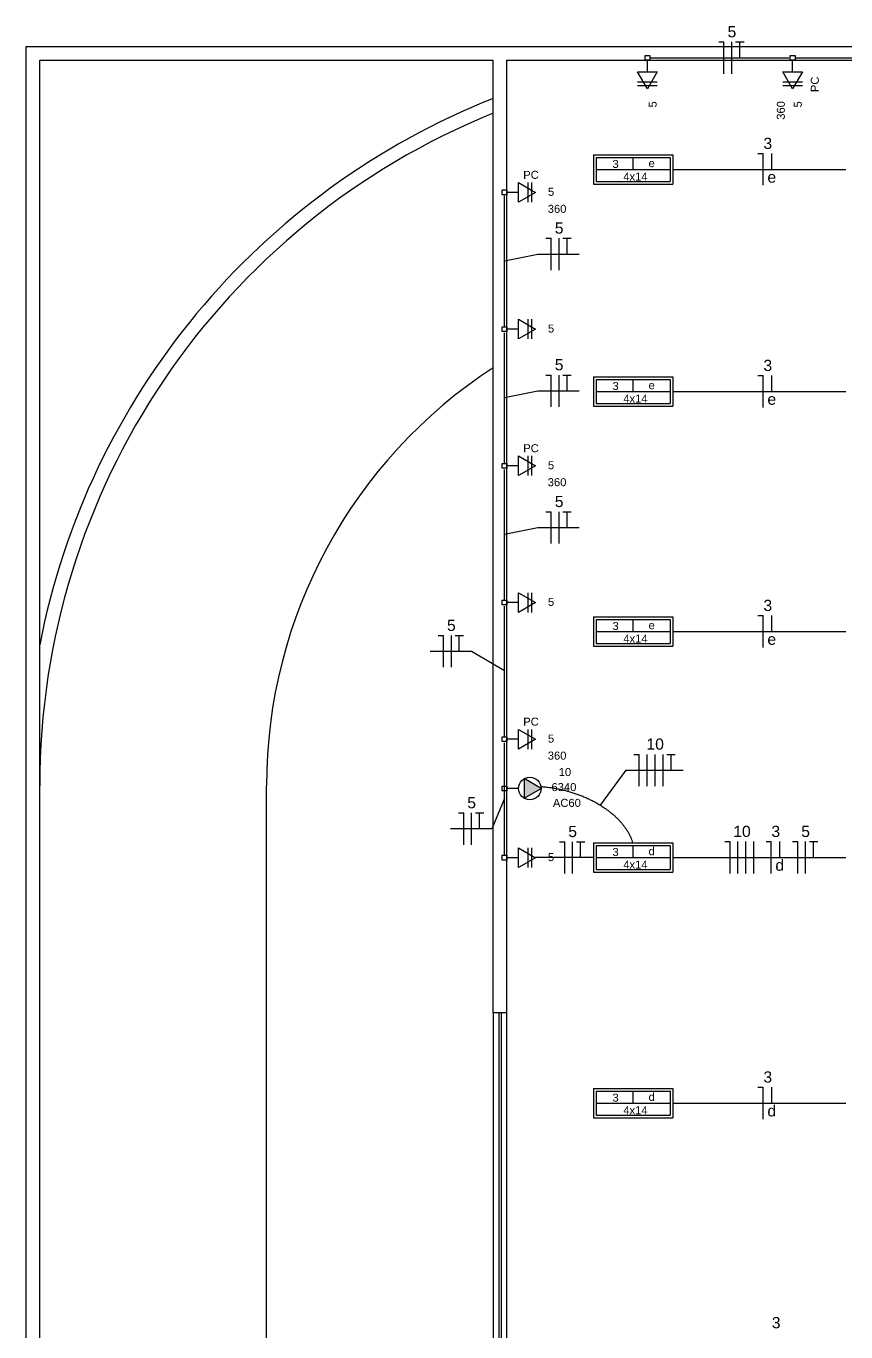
# Model space of a CAD drawing. Extents: x -47 to 87, y -70 to 0.
# Drawn here: x -44 to -25.93, y -28.34 to 0.45 of the extents above; entities that cross this region are included whole.
import ezdxf

# ---------------------------------------------------------------- set-up
doc = ezdxf.new("R2010")
doc.units = 0
doc.header["$MEASUREMENT"] = 0
doc.layers.get('0').update_dxf_attribs({"linetype": 'CONTINUOUS'})
for name, color, linetype in [('1', 1, 'CONTINUOUS'), ('AL3', 3, 'CONTINUOUS'), ('EL-CONDUTOS', 4, 'CONTINUOUS'), ('EL-FIOS', 9, 'CONTINUOUS'), ('EL-TEXTOS_FIOS', 7, 'CONTINUOUS'), ('EL-TEXTOS_PONTOS', 3, 'CONTINUOUS'), ('P-SIMBOL', 3, 'CONTINUOUS'), ('PAREDES', 6, 'CONTINUOUS')]:
    doc.layers.add(name, color=color, linetype=linetype)
doc.styles.add('ARIAL', font='')
doc.styles.get('ARIAL').set_extended_font_data('Arial')

msp = doc.modelspace()

# ---------------------------------------------------------------- hatches: boundary and pattern name
at = {"layer": 'P-SIMBOL', "linetype": 'CONTINUOUS'}
for points in [[(-33.019, -16.358), (-32.644, -16.358), (-33.019, -16.142)], [(-33.019, -16.358), (-32.644, -16.358), (-33.019, -16.575)]]:
    msp.add_hatch(color=256, dxfattribs=at).paths.add_polyline_path(points)

# ---------------------------------------------------------------- linework, layer by layer
for p, q in [((-33.7, -21.3), (-33.7, -30.3)), ((-33.58, -21.3), (-33.58, -30.3)), ((-33.52, -30.3), (-33.52, -21.3)), ((-33.4, -30.3), (-33.4, -21.3))]:
    msp.add_line(p, q)
at = {"layer": '1'}
msp.add_line((-38.7, -29.917), (-38.7, -16.3), dxfattribs=at)
msp.add_arc((-27.7, -16.3), 11, 123.056, 180, dxfattribs=at)
at = {"layer": 'AL3'}
for radius, start, end in [(16.3, 111.598, 168.99), (16, 112.024, 180)]:
    msp.add_arc((-27.7, -16.3), radius, start, end, dxfattribs=at)
at = {"layer": 'EL-CONDUTOS', "linetype": 'CONTINUOUS'}
for points, knots in [([(-30.247, -0.247), (-30.198, -0.247), (-30.103, -0.247), (-29.965, -0.247), (-29.835, -0.247), (-29.714, -0.247), (-29.599, -0.247), (-29.491, -0.247), (-29.389, -0.247), (-29.292, -0.247), (-29.2, -0.247), (-29.112, -0.247), (-29.027, -0.247), (-28.945, -0.247), (-28.865, -0.247), (-28.786, -0.247), (-28.708, -0.247), (-28.63, -0.247), (-28.551, -0.247), (-28.472, -0.247), (-28.39, -0.247), (-28.306, -0.247), (-28.218, -0.247), (-28.127, -0.247), (-28.031, -0.247), (-27.93, -0.247), (-27.824, -0.247), (-27.711, -0.247), (-27.59, -0.247), (-27.462, -0.247), (-27.326, -0.247), (-27.232, -0.247), (-27.184, -0.247)], [0, 0, 0, 0, 0.147153, 0.285121, 0.414556, 0.536109, 0.650431, 0.758174, 0.859989, 0.956527, 1.04844, 1.136378, 1.220992, 1.302935, 1.382857, 1.461409, 1.539243, 1.61701, 1.695362, 1.774948, 1.856422, 1.940433, 2.027634, 2.118675, 2.214207, 2.314883, 2.421352, 2.534267, 2.654279, 2.782038, 2.918196, 3.063405, 3.063405, 3.063405, 3.063405]), ([(-27.047, -0.247), (-26.998, -0.247), (-26.903, -0.247), (-26.765, -0.247), (-26.635, -0.247), (-26.514, -0.247), (-26.399, -0.247), (-26.291, -0.247), (-26.189, -0.247), (-26.092, -0.247), (-26, -0.247), (-25.912, -0.247), (-25.827, -0.247), (-25.745, -0.247), (-25.665, -0.247), (-25.586, -0.247), (-25.508, -0.247), (-25.43, -0.247), (-25.351, -0.247), (-25.272, -0.247), (-25.19, -0.247), (-25.106, -0.247), (-25.018, -0.247), (-24.927, -0.247), (-24.831, -0.247), (-24.73, -0.247), (-24.624, -0.247), (-24.511, -0.247), (-24.39, -0.247), (-24.262, -0.247), (-24.126, -0.247), (-24.032, -0.247), (-23.984, -0.247)], [0, 0, 0, 0, 0.147153, 0.285121, 0.414556, 0.536109, 0.650431, 0.758174, 0.859989, 0.956527, 1.04844, 1.136378, 1.220992, 1.302935, 1.382857, 1.461409, 1.539243, 1.61701, 1.695362, 1.774948, 1.856422, 1.940433, 2.027634, 2.118675, 2.214207, 2.314883, 2.421352, 2.534267, 2.654279, 2.782038, 2.918196, 3.063405, 3.063405, 3.063405, 3.063405]), ([(-29.74, -2.708), (-29.685, -2.708), (-29.578, -2.708), (-29.421, -2.708), (-29.271, -2.708), (-29.128, -2.708), (-28.991, -2.708), (-28.86, -2.708), (-28.733, -2.708), (-28.611, -2.708), (-28.493, -2.708), (-28.378, -2.708), (-28.265, -2.708), (-28.156, -2.708), (-28.047, -2.708), (-27.94, -2.708), (-27.833, -2.708), (-27.727, -2.708), (-27.619, -2.708), (-27.511, -2.708), (-27.401, -2.708), (-27.289, -2.708), (-27.174, -2.708), (-27.056, -2.708), (-26.934, -2.708), (-26.807, -2.708), (-26.676, -2.708), (-26.538, -2.708), (-26.395, -2.708), (-26.246, -2.708), (-26.089, -2.708), (-25.982, -2.708), (-25.927, -2.708)], [0, 0, 0, 0, 0.164505, 0.321274, 0.470858, 0.613811, 0.750684, 0.882032, 1.008405, 1.130358, 1.248442, 1.36321, 1.475215, 1.585009, 1.693145, 1.800176, 1.906654, 2.013132, 2.120162, 2.228297, 2.33809, 2.450093, 2.564859, 2.682941, 2.80489, 2.931261, 3.062604, 3.199474, 3.342422, 3.492001, 3.648765, 3.813264, 3.813264, 3.813264, 3.813264]), ([(-33.453, -6.176), (-33.453, -6.13), (-33.453, -6.041), (-33.453, -5.911), (-33.453, -5.789), (-33.453, -5.674), (-33.453, -5.567), (-33.453, -5.465), (-33.453, -5.369), (-33.453, -5.278), (-33.453, -5.192), (-33.453, -5.109), (-33.453, -5.029), (-33.453, -4.951), (-33.453, -4.876), (-33.453, -4.802), (-33.453, -4.728), (-33.453, -4.655), (-33.453, -4.581), (-33.453, -4.506), (-33.453, -4.429), (-33.453, -4.35), (-33.453, -4.267), (-33.453, -4.181), (-33.453, -4.091), (-33.453, -3.996), (-33.453, -3.896), (-33.453, -3.789), (-33.453, -3.676), (-33.453, -3.556), (-33.453, -3.427), (-33.453, -3.339), (-33.453, -3.293)], [0, 0, 0, 0, 0.138383, 0.268134, 0.389867, 0.504193, 0.611725, 0.713075, 0.808856, 0.89968, 0.986159, 1.068906, 1.148533, 1.225653, 1.300878, 1.37482, 1.448093, 1.521307, 1.595076, 1.670012, 1.746727, 1.825834, 1.907945, 1.993673, 2.083629, 2.178427, 2.278679, 2.384997, 2.497993, 2.618281, 2.746471, 2.883178, 2.883178, 2.883178, 2.883178]), ([(-33.453, -9.191), (-33.453, -9.145), (-33.453, -9.055), (-33.453, -8.925), (-33.453, -8.803), (-33.453, -8.689), (-33.453, -8.581), (-33.453, -8.479), (-33.453, -8.384), (-33.453, -8.292), (-33.453, -8.206), (-33.453, -8.123), (-33.453, -8.043), (-33.453, -7.966), (-33.453, -7.89), (-33.453, -7.816), (-33.453, -7.743), (-33.453, -7.669), (-33.453, -7.595), (-33.453, -7.52), (-33.453, -7.443), (-33.453, -7.364), (-33.453, -7.282), (-33.453, -7.196), (-33.453, -7.105), (-33.453, -7.01), (-33.453, -6.91), (-33.453, -6.804), (-33.453, -6.69), (-33.453, -6.57), (-33.453, -6.441), (-33.453, -6.353), (-33.453, -6.308)], [0, 0, 0, 0, 0.138382, 0.268133, 0.389864, 0.50419, 0.611721, 0.71307, 0.80885, 0.899674, 0.986152, 1.068899, 1.148526, 1.225645, 1.300869, 1.374811, 1.448083, 1.521297, 1.595065, 1.67, 1.746715, 1.825822, 1.907932, 1.993659, 2.083616, 2.178413, 2.278664, 2.384981, 2.497977, 2.618263, 2.746453, 2.883158, 2.883158, 2.883158, 2.883158]), ([(-29.74, -7.605), (-29.685, -7.605), (-29.578, -7.605), (-29.421, -7.605), (-29.271, -7.605), (-29.128, -7.605), (-28.991, -7.605), (-28.86, -7.605), (-28.733, -7.605), (-28.611, -7.605), (-28.493, -7.605), (-28.378, -7.605), (-28.265, -7.605), (-28.156, -7.605), (-28.047, -7.605), (-27.94, -7.605), (-27.833, -7.605), (-27.727, -7.605), (-27.619, -7.605), (-27.511, -7.605), (-27.401, -7.605), (-27.289, -7.605), (-27.174, -7.605), (-27.056, -7.605), (-26.934, -7.605), (-26.807, -7.605), (-26.676, -7.605), (-26.538, -7.605), (-26.395, -7.605), (-26.246, -7.605), (-26.089, -7.605), (-25.982, -7.605), (-25.927, -7.605)], [0, 0, 0, 0, 0.164505, 0.321274, 0.470858, 0.613811, 0.750684, 0.882032, 1.008405, 1.130358, 1.248442, 1.36321, 1.475215, 1.585009, 1.693145, 1.800176, 1.906654, 2.013132, 2.120162, 2.228297, 2.33809, 2.450093, 2.564859, 2.682941, 2.80489, 2.931261, 3.062604, 3.199474, 3.342422, 3.492001, 3.648765, 3.813264, 3.813264, 3.813264, 3.813264]), ([(-33.453, -12.205), (-33.453, -12.159), (-33.453, -12.069), (-33.453, -11.939), (-33.453, -11.818), (-33.453, -11.703), (-33.453, -11.595), (-33.453, -11.494), (-33.453, -11.398), (-33.453, -11.307), (-33.453, -11.22), (-33.453, -11.137), (-33.453, -11.057), (-33.453, -10.98), (-33.453, -10.905), (-33.453, -10.83), (-33.453, -10.757), (-33.453, -10.684), (-33.453, -10.61), (-33.453, -10.534), (-33.453, -10.457), (-33.453, -10.378), (-33.453, -10.296), (-33.453, -10.21), (-33.453, -10.12), (-33.453, -10.025), (-33.453, -9.924), (-33.453, -9.818), (-33.453, -9.705), (-33.453, -9.584), (-33.453, -9.456), (-33.453, -9.367), (-33.453, -9.322)], [0, 0, 0, 0, 0.138378, 0.268125, 0.389854, 0.504176, 0.611705, 0.713052, 0.80883, 0.899651, 0.986127, 1.068872, 1.148497, 1.225615, 1.300838, 1.374779, 1.448049, 1.521262, 1.59503, 1.669965, 1.746679, 1.825785, 1.907895, 1.993622, 2.083577, 2.178375, 2.278626, 2.384943, 2.497938, 2.618225, 2.746414, 2.88312, 2.88312, 2.88312, 2.88312]), ([(-33.453, -15.219), (-33.453, -15.173), (-33.453, -15.084), (-33.453, -14.954), (-33.453, -14.832), (-33.453, -14.717), (-33.453, -14.61), (-33.453, -14.508), (-33.453, -14.412), (-33.453, -14.321), (-33.453, -14.234), (-33.453, -14.151), (-33.453, -14.072), (-33.453, -13.994), (-33.453, -13.919), (-33.453, -13.845), (-33.453, -13.771), (-33.453, -13.698), (-33.453, -13.624), (-33.453, -13.549), (-33.453, -13.472), (-33.453, -13.392), (-33.453, -13.31), (-33.453, -13.224), (-33.453, -13.134), (-33.453, -13.039), (-33.453, -12.939), (-33.453, -12.832), (-33.453, -12.719), (-33.453, -12.598), (-33.453, -12.47), (-33.453, -12.382), (-33.453, -12.336)], [0, 0, 0, 0, 0.138378, 0.268126, 0.389854, 0.504177, 0.611705, 0.713052, 0.80883, 0.899652, 0.986129, 1.068874, 1.1485, 1.225619, 1.300843, 1.374785, 1.448057, 1.521271, 1.595041, 1.669977, 1.746693, 1.825802, 1.907915, 1.993644, 2.083603, 2.178404, 2.278659, 2.38498, 2.49798, 2.618271, 2.746466, 2.883177, 2.883177, 2.883177, 2.883177]), ([(-29.74, -12.898), (-29.685, -12.898), (-29.578, -12.898), (-29.421, -12.898), (-29.271, -12.898), (-29.128, -12.898), (-28.991, -12.898), (-28.86, -12.898), (-28.733, -12.898), (-28.611, -12.898), (-28.493, -12.898), (-28.378, -12.898), (-28.265, -12.898), (-28.156, -12.898), (-28.047, -12.898), (-27.94, -12.898), (-27.833, -12.898), (-27.727, -12.898), (-27.619, -12.898), (-27.511, -12.898), (-27.401, -12.898), (-27.289, -12.898), (-27.174, -12.898), (-27.056, -12.898), (-26.934, -12.898), (-26.807, -12.898), (-26.676, -12.898), (-26.538, -12.898), (-26.395, -12.898), (-26.246, -12.898), (-26.089, -12.898), (-25.982, -12.898), (-25.927, -12.898)], [0, 0, 0, 0, 0.164505, 0.321274, 0.470858, 0.613811, 0.750684, 0.882032, 1.008405, 1.130358, 1.248442, 1.36321, 1.475215, 1.585009, 1.693145, 1.800176, 1.906654, 2.013132, 2.120162, 2.228297, 2.33809, 2.450093, 2.564859, 2.682941, 2.80489, 2.931261, 3.062604, 3.199474, 3.342422, 3.492001, 3.648765, 3.813264, 3.813264, 3.813264, 3.813264]), ([(-33.453, -17.832), (-33.453, -17.786), (-33.453, -17.699), (-33.453, -17.574), (-33.453, -17.458), (-33.453, -17.352), (-33.453, -17.255), (-33.453, -17.165), (-33.453, -17.082), (-33.453, -17.006), (-33.453, -16.935), (-33.453, -16.869), (-33.453, -16.807), (-33.453, -16.748), (-33.453, -16.692), (-33.453, -16.637), (-33.453, -16.583), (-33.453, -16.529), (-33.453, -16.474), (-33.453, -16.418), (-33.453, -16.359), (-33.453, -16.298), (-33.453, -16.233), (-33.453, -16.163), (-33.453, -16.088), (-33.453, -16.006), (-33.453, -15.918), (-33.453, -15.822), (-33.453, -15.718), (-33.453, -15.604), (-33.453, -15.481), (-33.453, -15.395), (-33.453, -15.35)], [0, 0, 0, 0, 0.136282, 0.261632, 0.376823, 0.482633, 0.579837, 0.66921, 0.751528, 0.827568, 0.898104, 0.963913, 1.02577, 1.084451, 1.140732, 1.195388, 1.249195, 1.302928, 1.357365, 1.413279, 1.471447, 1.532645, 1.597649, 1.667233, 1.742174, 1.823248, 1.91123, 2.006896, 2.111021, 2.224382, 2.347754, 2.481913, 2.481913, 2.481913, 2.481913]), ([(-32.647, -16.314), (-32.613, -16.317), (-32.546, -16.323), (-32.446, -16.336), (-32.347, -16.351), (-32.249, -16.37), (-32.154, -16.392), (-32.06, -16.416), (-31.968, -16.443), (-31.878, -16.473), (-31.79, -16.505), (-31.704, -16.539), (-31.621, -16.576), (-31.54, -16.614), (-31.462, -16.655), (-31.386, -16.698), (-31.314, -16.743), (-31.244, -16.789), (-31.177, -16.837), (-31.113, -16.886), (-31.052, -16.937), (-30.995, -16.989), (-30.941, -17.042), (-30.891, -17.096), (-30.844, -17.152), (-30.801, -17.208), (-30.762, -17.265), (-30.727, -17.323), (-30.697, -17.381), (-30.67, -17.439), (-30.647, -17.498), (-30.636, -17.538), (-30.63, -17.558)], [0, 0, 0, 0, 0.102106, 0.20323, 0.303355, 0.40246, 0.500518, 0.597498, 0.693365, 0.78808, 0.881601, 0.973884, 1.064882, 1.154548, 1.242834, 1.329692, 1.415075, 1.498938, 1.581237, 1.661934, 1.740993, 1.818386, 1.894092, 1.968098, 2.040402, 2.111017, 2.179969, 2.247301, 2.313078, 2.377388, 2.440345, 2.502092, 2.502092, 2.502092, 2.502092]), ([(-31.491, -17.881), (-31.506, -17.881), (-31.537, -17.881), (-31.583, -17.881), (-31.627, -17.881), (-31.67, -17.881), (-31.713, -17.881), (-31.754, -17.882), (-31.795, -17.882), (-31.835, -17.882), (-31.875, -17.882), (-31.914, -17.882), (-31.953, -17.882), (-31.992, -17.882), (-32.031, -17.882), (-32.07, -17.882), (-32.108, -17.882), (-32.147, -17.882), (-32.186, -17.882), (-32.226, -17.882), (-32.266, -17.882), (-32.307, -17.882), (-32.348, -17.882), (-32.391, -17.882), (-32.434, -17.882), (-32.478, -17.883), (-32.523, -17.883), (-32.57, -17.883), (-32.617, -17.883), (-32.667, -17.883), (-32.717, -17.883), (-32.752, -17.883), (-32.769, -17.883)], [0, 0, 0, 0, 0.046685, 0.09214, 0.136465, 0.179763, 0.222135, 0.263683, 0.304508, 0.344713, 0.3844, 0.423669, 0.462622, 0.501362, 0.53999, 0.578608, 0.617317, 0.656219, 0.695416, 0.73501, 0.775102, 0.815794, 0.857187, 0.899385, 0.942487, 0.986596, 1.031814, 1.078243, 1.125983, 1.175137, 1.225807, 1.278094, 1.278094, 1.278094, 1.278094]), ([(-29.74, -17.88), (-29.685, -17.88), (-29.578, -17.88), (-29.421, -17.88), (-29.271, -17.88), (-29.128, -17.88), (-28.991, -17.88), (-28.86, -17.88), (-28.733, -17.88), (-28.611, -17.88), (-28.493, -17.88), (-28.378, -17.88), (-28.265, -17.88), (-28.156, -17.88), (-28.047, -17.88), (-27.94, -17.88), (-27.833, -17.88), (-27.727, -17.88), (-27.619, -17.88), (-27.511, -17.88), (-27.401, -17.88), (-27.289, -17.88), (-27.174, -17.88), (-27.056, -17.88), (-26.934, -17.88), (-26.807, -17.88), (-26.676, -17.88), (-26.538, -17.88), (-26.395, -17.88), (-26.246, -17.88), (-26.089, -17.88), (-25.982, -17.88), (-25.927, -17.88)], [0, 0, 0, 0, 0.164505, 0.321274, 0.470858, 0.613811, 0.750684, 0.882032, 1.008405, 1.130358, 1.248442, 1.36321, 1.475215, 1.585009, 1.693145, 1.800176, 1.906654, 2.013132, 2.120162, 2.228297, 2.33809, 2.450093, 2.564859, 2.682941, 2.80489, 2.931261, 3.062604, 3.199474, 3.342422, 3.492001, 3.648765, 3.813264, 3.813264, 3.813264, 3.813264]), ([(-29.74, -23.297), (-29.685, -23.297), (-29.578, -23.297), (-29.421, -23.297), (-29.271, -23.297), (-29.128, -23.297), (-28.991, -23.297), (-28.86, -23.297), (-28.733, -23.297), (-28.611, -23.297), (-28.493, -23.297), (-28.378, -23.297), (-28.265, -23.297), (-28.156, -23.297), (-28.047, -23.297), (-27.94, -23.297), (-27.833, -23.297), (-27.727, -23.297), (-27.619, -23.297), (-27.511, -23.297), (-27.401, -23.297), (-27.289, -23.297), (-27.174, -23.297), (-27.056, -23.297), (-26.934, -23.297), (-26.807, -23.297), (-26.676, -23.297), (-26.538, -23.297), (-26.395, -23.297), (-26.246, -23.297), (-26.089, -23.297), (-25.982, -23.297), (-25.927, -23.297)], [0, 0, 0, 0, 0.164505, 0.321274, 0.470858, 0.613811, 0.750684, 0.882032, 1.008405, 1.130358, 1.248442, 1.36321, 1.475215, 1.585009, 1.693145, 1.800176, 1.906654, 2.013132, 2.120162, 2.228297, 2.33809, 2.450093, 2.564859, 2.682941, 2.80489, 2.931261, 3.062604, 3.199474, 3.342422, 3.492001, 3.648765, 3.813264, 3.813264, 3.813264, 3.813264])]:
    msp.add_open_spline(points, degree=3, knots=knots, dxfattribs=at)
at = {"layer": 'EL-FIOS'}
for p, q in [((-28.729, 0.103), (-28.613, 0.103)), ((-28.613, -0.597), (-28.613, 0.103)), ((-28.438, -0.597), (-28.438, 0.103)), ((-28.356, 0.103), (-28.169, 0.103)), ((-28.262, -0.247), (-28.262, 0.103)), ((-27.863, -2.358), (-27.746, -2.358)), ((-27.746, -3.058), (-27.746, -2.358)), ((-27.559, -2.708), (-27.559, -2.358)), ((-32.538, -4.226), (-32.422, -4.226)), ((-32.422, -4.926), (-32.422, -4.226)), ((-32.247, -4.926), (-32.247, -4.226)), ((-32.165, -4.226), (-31.979, -4.226)), ((-32.072, -4.576), (-32.072, -4.226)), ((-32.538, -7.241), (-32.422, -7.241)), ((-32.422, -7.941), (-32.422, -7.241)), ((-32.247, -7.941), (-32.247, -7.241)), ((-32.165, -7.241), (-31.979, -7.241)), ((-32.072, -7.591), (-32.072, -7.241)), ((-27.863, -7.255), (-27.746, -7.255)), ((-27.746, -7.955), (-27.746, -7.255)), ((-27.559, -7.605), (-27.559, -7.255)), ((-32.538, -10.255), (-32.422, -10.255)), ((-32.422, -10.955), (-32.422, -10.255)), ((-32.247, -10.955), (-32.247, -10.255)), ((-32.165, -10.255), (-31.979, -10.255)), ((-32.072, -10.605), (-32.072, -10.255)), ((-27.863, -12.547), (-27.746, -12.547)), ((-27.746, -13.248), (-27.746, -12.547)), ((-27.559, -12.898), (-27.559, -12.547)), ((-34.915, -12.986), (-34.799, -12.986)), ((-34.799, -13.686), (-34.799, -12.986)), ((-34.624, -13.686), (-34.624, -12.986)), ((-34.542, -12.986), (-34.355, -12.986)), ((-34.449, -13.336), (-34.449, -12.986)), ((-30.597, -15.606), (-30.48, -15.606)), ((-30.48, -16.306), (-30.48, -15.606)), ((-30.305, -16.306), (-30.305, -15.606)), ((-30.13, -16.306), (-30.13, -15.606)), ((-29.955, -16.306), (-29.955, -15.606)), ((-29.874, -15.606), (-29.687, -15.606)), ((-29.78, -15.956), (-29.78, -15.606)), ((-34.469, -16.898), (-34.352, -16.898)), ((-34.352, -17.598), (-34.352, -16.898)), ((-34.177, -17.598), (-34.177, -16.898)), ((-34.095, -16.898), (-33.909, -16.898)), ((-34.002, -17.248), (-34.002, -16.898)), ((-32.241, -17.532), (-32.125, -17.532)), ((-32.125, -18.232), (-32.125, -17.532)), ((-31.95, -18.232), (-31.95, -17.532)), ((-31.868, -17.532), (-31.681, -17.532)), ((-31.775, -17.882), (-31.775, -17.532)), ((-28.595, -17.53), (-28.479, -17.53)), ((-28.479, -18.23), (-28.479, -17.53)), ((-28.304, -18.23), (-28.304, -17.53)), ((-28.129, -18.23), (-28.129, -17.53)), ((-27.954, -18.23), (-27.954, -17.53)), ((-27.686, -17.53), (-27.57, -17.53)), ((-27.57, -18.23), (-27.57, -17.53)), ((-27.383, -17.88), (-27.383, -17.53)), ((-27.105, -17.53), (-26.988, -17.53)), ((-26.988, -18.23), (-26.988, -17.53)), ((-26.813, -18.23), (-26.813, -17.53)), ((-26.731, -17.53), (-26.545, -17.53)), ((-26.638, -17.88), (-26.638, -17.53)), ((-27.863, -22.947), (-27.746, -22.947)), ((-27.746, -23.647), (-27.746, -22.947)), ((-27.559, -23.297), (-27.559, -22.947))]:
    msp.add_line(p, q, dxfattribs=at)
at = {"layer": 'EL-TEXTOS_FIOS'}
for p, q in [((-33.453, -4.721), (-32.714, -4.576)), ((-32.714, -4.576), (-31.803, -4.576)), ((-33.453, -7.736), (-32.714, -7.591)), ((-32.714, -7.591), (-31.803, -7.591)), ((-33.453, -10.75), (-32.714, -10.605)), ((-32.714, -10.605), (-31.803, -10.605)), ((-34.18, -13.336), (-35.09, -13.336)), ((-33.453, -13.764), (-34.18, -13.336)), ((-31.339, -16.727), (-30.772, -15.956)), ((-30.772, -15.956), (-29.512, -15.956)), ((-33.453, -16.578), (-33.734, -17.248)), ((-33.734, -17.248), (-34.644, -17.248))]:
    msp.add_line(p, q, dxfattribs=at)
at = {"layer": 'P-SIMBOL'}
for p, q in [((-30.353, -0.194), (-30.247, -0.194)), ((-30.353, -0.3), (-30.353, -0.194)), ((-30.247, -0.194), (-30.247, -0.3)), ((-27.153, -0.194), (-27.047, -0.194)), ((-27.153, -0.3), (-27.153, -0.194)), ((-27.047, -0.194), (-27.047, -0.3)), ((-30.3, -0.931), (-30.517, -0.556)), ((-30.517, -0.556), (-30.084, -0.556)), ((-30.247, -0.3), (-30.353, -0.3)), ((-30.3, -0.556), (-30.3, -0.3)), ((-30.084, -0.556), (-30.3, -0.931)), ((-27.1, -0.931), (-27.317, -0.556)), ((-27.317, -0.556), (-26.884, -0.556)), ((-27.047, -0.3), (-27.153, -0.3)), ((-27.1, -0.556), (-27.1, -0.3)), ((-26.884, -0.556), (-27.1, -0.931)), ((-30.517, -0.773), (-30.084, -0.773)), ((-30.517, -0.854), (-30.084, -0.854)), ((-27.317, -0.773), (-26.884, -0.773)), ((-27.317, -0.854), (-26.884, -0.854)), ((-31.49, -2.386), (-29.743, -2.386)), ((-31.49, -2.386), (-31.49, -3.031)), ((-31.433, -2.443), (-29.801, -2.443)), ((-31.433, -2.443), (-31.433, -2.973)), ((-30.617, -2.708), (-30.617, -2.443)), ((-29.801, -2.443), (-29.801, -2.973)), ((-29.743, -2.386), (-29.743, -3.031)), ((-31.433, -2.708), (-29.801, -2.708)), ((-33.506, -3.267), (-33.506, -3.161)), ((-33.506, -3.161), (-33.4, -3.161)), ((-33.4, -3.161), (-33.4, -3.267)), ((-33.144, -2.998), (-32.769, -3.214)), ((-33.144, -3.431), (-33.144, -2.998)), ((-32.927, -3.431), (-32.927, -2.998)), ((-32.846, -3.431), (-32.846, -2.998)), ((-31.49, -3.031), (-29.743, -3.031)), ((-31.433, -2.973), (-29.801, -2.973)), ((-33.4, -3.267), (-33.506, -3.267)), ((-33.144, -3.214), (-33.4, -3.214)), ((-32.769, -3.214), (-33.144, -3.431)), ((-33.144, -6.012), (-32.769, -6.229)), ((-33.144, -6.445), (-33.144, -6.012)), ((-32.927, -6.445), (-32.927, -6.012)), ((-32.846, -6.445), (-32.846, -6.012)), ((-33.506, -6.282), (-33.506, -6.176)), ((-33.506, -6.176), (-33.4, -6.176)), ((-33.4, -6.282), (-33.506, -6.282)), ((-33.4, -6.176), (-33.4, -6.282)), ((-33.144, -6.229), (-33.4, -6.229)), ((-32.769, -6.229), (-33.144, -6.445)), ((-31.49, -7.283), (-29.743, -7.283)), ((-31.49, -7.283), (-31.49, -7.928)), ((-31.433, -7.34), (-29.801, -7.34)), ((-31.433, -7.34), (-31.433, -7.87)), ((-30.617, -7.605), (-30.617, -7.34)), ((-29.801, -7.34), (-29.801, -7.87)), ((-29.743, -7.283), (-29.743, -7.928)), ((-31.433, -7.605), (-29.801, -7.605)), ((-31.49, -7.928), (-29.743, -7.928)), ((-31.433, -7.87), (-29.801, -7.87)), ((-33.506, -9.296), (-33.506, -9.19)), ((-33.506, -9.19), (-33.4, -9.19)), ((-33.4, -9.19), (-33.4, -9.296)), ((-33.144, -9.026), (-32.769, -9.243)), ((-33.144, -9.459), (-33.144, -9.026)), ((-32.927, -9.459), (-32.927, -9.026)), ((-32.846, -9.459), (-32.846, -9.026)), ((-33.4, -9.296), (-33.506, -9.296)), ((-33.144, -9.243), (-33.4, -9.243)), ((-32.769, -9.243), (-33.144, -9.459)), ((-33.144, -12.041), (-32.769, -12.257)), ((-33.144, -12.474), (-33.144, -12.041)), ((-32.927, -12.474), (-32.927, -12.041)), ((-32.846, -12.474), (-32.846, -12.041)), ((-33.506, -12.31), (-33.506, -12.204)), ((-33.506, -12.204), (-33.4, -12.204)), ((-33.4, -12.31), (-33.506, -12.31)), ((-33.4, -12.204), (-33.4, -12.31)), ((-33.144, -12.257), (-33.4, -12.257)), ((-32.769, -12.257), (-33.144, -12.474)), ((-31.49, -12.575), (-29.743, -12.575)), ((-31.49, -12.575), (-31.49, -13.22)), ((-31.433, -12.633), (-29.801, -12.633)), ((-31.433, -12.633), (-31.433, -13.162)), ((-30.617, -12.898), (-30.617, -12.633)), ((-29.801, -12.633), (-29.801, -13.162)), ((-29.743, -12.575), (-29.743, -13.22)), ((-31.433, -12.898), (-29.801, -12.898)), ((-31.49, -13.22), (-29.743, -13.22)), ((-31.433, -13.162), (-29.801, -13.162)), ((-33.506, -15.325), (-33.506, -15.218)), ((-33.506, -15.218), (-33.4, -15.218)), ((-33.4, -15.218), (-33.4, -15.325)), ((-33.144, -15.055), (-32.769, -15.271)), ((-33.144, -15.488), (-33.144, -15.055)), ((-32.927, -15.488), (-32.927, -15.055)), ((-32.846, -15.488), (-32.846, -15.055)), ((-33.4, -15.325), (-33.506, -15.325)), ((-33.144, -15.271), (-33.4, -15.271)), ((-32.769, -15.271), (-33.144, -15.488)), ((-33.506, -16.411), (-33.506, -16.305)), ((-33.506, -16.305), (-33.4, -16.305)), ((-33.4, -16.411), (-33.506, -16.411)), ((-33.4, -16.305), (-33.4, -16.411)), ((-33.144, -16.358), (-33.4, -16.358)), ((-32.644, -16.358), (-33.019, -16.141)), ((-33.019, -16.141), (-33.019, -16.575)), ((-33.019, -16.575), (-32.644, -16.358)), ((-31.49, -17.558), (-29.743, -17.558)), ((-31.49, -17.558), (-31.49, -18.203)), ((-29.743, -17.558), (-29.743, -18.203)), ((-33.506, -17.937), (-33.506, -17.831)), ((-33.506, -17.831), (-33.4, -17.831)), ((-33.4, -17.831), (-33.4, -17.937)), ((-33.144, -17.667), (-32.769, -17.884)), ((-33.144, -18.1), (-33.144, -17.667)), ((-32.927, -18.1), (-32.927, -17.667)), ((-32.846, -18.1), (-32.846, -17.667)), ((-31.433, -17.615), (-29.801, -17.615)), ((-31.433, -17.615), (-31.433, -18.145)), ((-30.617, -17.88), (-30.617, -17.615)), ((-29.801, -17.615), (-29.801, -18.145)), ((-33.4, -17.937), (-33.506, -17.937)), ((-33.144, -17.884), (-33.4, -17.884)), ((-32.769, -17.884), (-33.144, -18.1)), ((-31.433, -17.88), (-29.801, -17.88)), ((-31.49, -18.203), (-29.743, -18.203)), ((-31.433, -18.145), (-29.801, -18.145)), ((-31.49, -22.974), (-29.743, -22.974)), ((-31.49, -22.974), (-31.49, -23.619)), ((-31.433, -23.032), (-29.801, -23.032)), ((-31.433, -23.032), (-31.433, -23.562)), ((-30.617, -23.297), (-30.617, -23.032)), ((-29.801, -23.032), (-29.801, -23.562)), ((-29.743, -22.974), (-29.743, -23.619)), ((-31.433, -23.297), (-29.801, -23.297)), ((-31.433, -23.562), (-29.801, -23.562)), ((-31.49, -23.619), (-29.743, -23.619))]:
    msp.add_line(p, q, dxfattribs=at)
msp.add_circle((-32.894, -16.358), 0.25, dxfattribs=at)
at = {"layer": 'PAREDES'}
for p, q in [((-44, -65), (-44, 0)), ((-44, 0), (-6.6, 0)), ((-43.7, -13.62), (-43.7, -0.3)), ((-43.7, -0.3), (-33.7, -0.3)), ((-33.7, -21.3), (-33.7, -0.3)), ((-33.4, -21.3), (-33.4, -0.3)), ((-33.4, -0.3), (-14.3, -0.3)), ((-43.7, -54.955), (-43.7, -13.62)), ((-43.7, -30.8), (-43.7, -13.62)), ((-33.7, -21.3), (-33.4, -21.3))]:
    msp.add_line(p, q, dxfattribs=at)

# ---------------------------------------------------------------- texts
at = {"layer": 'EL-TEXTOS_FIOS', "attachment_point": 8, "style": 'ARIAL'}
for s, insert, char_height, width in [('5', (-28.438, 0.202), 0.247, 0.29652), ('3', (-27.647, -2.259), 0.247, 0.29652), ('e', (-27.559, -3.004), 0.247, 0.29652), ('5', (-32.247, -4.127), 0.247, 0.29652), ('5', (-32.247, -7.141), 0.247, 0.29652), ('3', (-27.647, -7.156), 0.247, 0.29652), ('e', (-27.559, -7.901), 0.247, 0.29652), ('5', (-32.247, -10.156), 0.247, 0.29652), ('3', (-27.647, -12.448), 0.247, 0.29652), ('5', (-34.624, -12.887), 0.247, 0.29652), ('e', (-27.559, -13.194), 0.247, 0.29652), ('10', (-30.13, -15.506), 0.2471, 0.59304), ('5', (-34.177, -16.798), 0.247, 0.29652), ('5', (-31.95, -17.433), 0.247, 0.29652), ('10', (-28.216, -17.431), 0.2471, 0.59304), ('3', (-27.471, -17.431), 0.247, 0.29652), ('5', (-26.813, -17.431), 0.247, 0.29652), ('d', (-27.383, -18.176), 0.247, 0.29652), ('3', (-27.647, -22.847), 0.247, 0.29652), ('d', (-27.559, -23.593), 0.247, 0.29652), ('3', (-27.461, -28.264), 0.247, 0.29652)]:
    msp.add_mtext(s, dxfattribs=dict(at, insert=insert, char_height=char_height, width=width))
at = {"layer": 'EL-TEXTOS_PONTOS', "attachment_point": 8, "rotation": 90.0002, "style": 'ARIAL'}
for s, insert, char_height, width in [('PC', (-26.52, -0.832), 0.1765, 0.4236), ('5', (-30.095, -1.274), 0.176, 0.2118), ('360', (-27.269, -1.407), 0.1765, 0.6354), ('5', (-26.895, -1.274), 0.176, 0.2118)]:
    msp.add_mtext(s, dxfattribs=dict(at, insert=insert, char_height=char_height, width=width))
at = {"layer": 'EL-TEXTOS_PONTOS', "style": 'ARIAL'}
for s, insert, char_height, width, attachment_point in [('3', (-31.071, -2.677), 0.176, 0.2118, 7), ('e', (-30.276, -2.66), 0.176, 0.2118, 7), ('PC', (-32.868, -2.918), 0.1765, 0.4236, 8), ('4x14', (-30.833, -2.953), 0.1765, 0.8472, 7), ('5', (-32.426, -3.292), 0.176, 0.2118, 8), ('360', (-32.293, -3.667), 0.1765, 0.6354, 8), ('5', (-32.426, -6.306), 0.176, 0.2118, 8), ('3', (-31.071, -7.574), 0.176, 0.2118, 7), ('e', (-30.276, -7.557), 0.176, 0.2118, 7), ('4x14', (-30.833, -7.849), 0.1765, 0.8472, 7), ('PC', (-32.868, -8.946), 0.1765, 0.4236, 8), ('5', (-32.426, -9.321), 0.176, 0.2118, 8), ('360', (-32.293, -9.695), 0.1765, 0.6354, 8), ('5', (-32.426, -12.335), 0.176, 0.2118, 8), ('3', (-31.071, -12.866), 0.176, 0.2118, 7), ('e', (-30.276, -12.849), 0.176, 0.2118, 7), ('4x14', (-30.833, -13.142), 0.1765, 0.8472, 7), ('PC', (-32.868, -14.975), 0.1765, 0.4236, 8), ('5', (-32.426, -15.349), 0.176, 0.2118, 8), ('360', (-32.293, -15.724), 0.1765, 0.6354, 8), ('10', (-32.12, -16.086), 0.1765, 0.4236, 8), ('6340', (-32.142, -16.418), 0.1765, 0.8472, 8), ('AC60', (-32.077, -16.766), 0.1765, 0.8472, 8), ('5', (-32.426, -17.962), 0.176, 0.2118, 8), ('3', (-31.071, -17.849), 0.176, 0.2118, 7), ('d', (-30.276, -17.832), 0.176, 0.2118, 7), ('4x14', (-30.833, -18.124), 0.1765, 0.8472, 7), ('3', (-31.071, -23.265), 0.176, 0.2118, 7), ('d', (-30.276, -23.249), 0.176, 0.2118, 7), ('4x14', (-30.833, -23.541), 0.1765, 0.8472, 7)]:
    msp.add_mtext(s, dxfattribs=dict(at, insert=insert, char_height=char_height, width=width, attachment_point=attachment_point))

doc.saveas('drawing.dxf')
